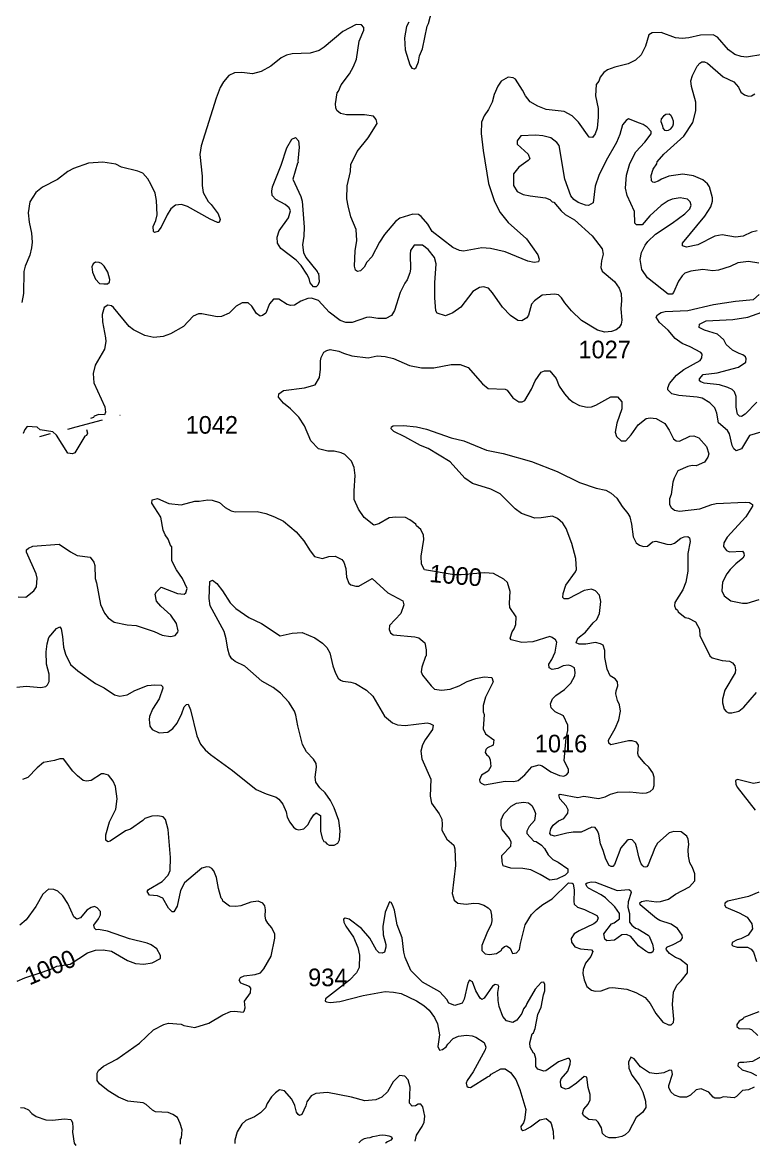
# Model space of a CAD drawing. Header units: kilometres. Extents: x 178.1 to 232.4, y 8228.7 to 8284.8.
# Drawn here: x 202.67 to 209.31, y 8229.08 to 8239.28 of the extents above; entities that cross this region are included whole.
import ezdxf

# ---------------------------------------------------------------- set-up
doc = ezdxf.new("R2010")
doc.units = ezdxf.units.KM
doc.linetypes.add('DGN6', pattern=[0.815095, 0, -0.163019, 0.326038, -0.163019, 0, -0.163019])
for name, color, linetype in [('1', 7, 'Continuous'), ('2', 7, 'Continuous'), ('21', 7, 'Continuous'), ('61', 7, 'Continuous'), ('9', 7, 'Continuous')]:
    doc.layers.add(name, color=color, linetype=linetype)
doc.styles.add('dgn002', font='dgn002.shx')

msp = doc.modelspace()

# ---------------------------------------------------------------- linework, layer by layer
at = {"layer": '1', "color": 5, "linetype": 'Continuous', "lineweight": 13, "flags": 128}
for points in [[(208.2744, 8238.3653), (208.1739, 8238.4032), (208.1524, 8238.3881), (208.1172, 8238.348), (208.0936, 8238.2604), (208.0639, 8238.1881), (207.9702, 8238.0234), (207.9049, 8237.8889), (207.8695, 8237.7913), (207.8516, 8237.6406), (207.8098, 8237.617), (207.7839, 8237.6187), (207.7165, 8237.6441), (207.6773, 8237.6712), (207.6489, 8237.7048), (207.5956, 8237.8558), (207.5437, 8238.161), (207.5233, 8238.1869), (207.4665, 8238.2294), (207.3957, 8238.2487), (207.3311, 8238.2535), (207.194, 8238.2487), (207.1619, 8238.2028), (207.1613, 8238.1725), (207.2633, 8238.0815), (207.2756, 8238.0402), (207.2634, 8238.0242), (207.1785, 8237.9656), (207.1293, 8237.9029), (207.1281, 8237.7972), (207.1615, 8237.7442), (207.2154, 8237.7171), (207.2805, 8237.7025), (207.419, 8237.6865), (207.4581, 8237.671), (207.4797, 8237.65), (207.495, 8237.6454), (207.5631, 8237.5665), (207.5992, 8237.5354), (207.6826, 8237.4862), (207.8422, 8237.3413), (207.9334, 8237.2225), (207.9438, 8237.173), (207.9271, 8237.1131), (207.9225, 8237.0522), (207.9354, 8237.0201), (208.0454, 8236.9242), (208.0894, 8236.8644), (208.1067, 8236.8178), (208.11, 8236.752), (208.1035, 8236.6786), (208.1114, 8236.5732), (208.105, 8236.5388), (208.0891, 8236.5066), (208.062, 8236.4876), (208.0198, 8236.4718), (207.9594, 8236.4663), (207.8929, 8236.4828), (207.7457, 8236.5705), (207.6561, 8236.6587), (207.5949, 8236.7313), (207.5661, 8236.778), (207.5388, 8236.8034), (207.5011, 8236.8102), (207.3879, 8236.8028), (207.3188, 8236.7492), (207.2927, 8236.7202), (207.2641, 8236.6185), (207.2499, 8236.5954), (207.2055, 8236.5688), (207.1686, 8236.5702), (207.1011, 8236.6161), (207.03, 8236.692), (206.9392, 8236.8224), (206.9011, 8236.8651), (206.8552, 8236.8777), (206.8189, 8236.8708), (206.7608, 8236.8335), (206.6506, 8236.6925), (206.5775, 8236.6401), (206.5102, 8236.6147), (206.4361, 8236.638), (206.4247, 8236.6606), (206.4131, 8236.7783), (206.4148, 8236.9148), (206.4263, 8237.0869), (206.4102, 8237.1428), (206.3526, 8237.2161), (206.3032, 8237.2542), (206.2263, 8237.2549), (206.1937, 8237.2072), (206.1893, 8237.174), (206.1924, 8237.0384), (206.1872, 8237.0055), (206.1631, 8236.9398)], [(208.3219, 8238.1911), (208.3779, 8238.2674), (208.3775, 8238.2894), (208.3438, 8238.3261), (208.307, 8238.3525), (208.2744, 8238.3653)], [(208.4805, 8238.34), (208.4852, 8238.3178), (208.4992, 8238.3004), (208.5202, 8238.298), (208.5377, 8238.2992), (208.5563, 8238.312), (208.575, 8238.3365), (208.5831, 8238.3586), (208.5819, 8238.3808), (208.5738, 8238.4053), (208.5633, 8238.4274), (208.5586, 8238.4332), (208.5423, 8238.4461), (208.5132, 8238.4437), (208.4899, 8238.4274), (208.4712, 8238.4018), (208.4666, 8238.3785), (208.4805, 8238.34)], [(205.1706, 8238.0198), (205.1747, 8238.0076), (205.1685, 8238.002), (205.1248, 8237.8548), (205.198, 8237.6982), (205.2099, 8237.654), (205.2278, 8237.4184), (205.2246, 8237.3386), (205.2132, 8237.2596), (205.2212, 8237.189), (205.2429, 8237.1433), (205.3473, 8237.0154), (205.3489, 8237.0045), (205.3578, 8237.0003), (205.3645, 8236.9218), (205.3525, 8236.8937), (205.3382, 8236.8777), (205.314, 8236.8773), (205.2834, 8236.9127), (205.2722, 8236.9535), (205.253, 8236.9923), (205.1999, 8237.0703), (205.1548, 8237.1186), (205.0173, 8237.2268), (204.9855, 8237.2743), (204.9812, 8237.3271), (205.0007, 8237.3873), (205.0846, 8237.5049), (205.1028, 8237.5679), (205.0911, 8237.5953), (205.0557, 8237.6262), (204.9697, 8237.6697), (204.9372, 8237.7068), (204.9335, 8237.7476), (204.9399, 8237.7863), (205.0186, 8237.9832), (205.0713, 8238.1412), (205.115, 8238.2193), (205.1477, 8238.2334), (205.1766, 8238.2041), (205.1833, 8238.146), (205.1706, 8238.0198)], [(209.3569, 8237.0935), (209.2616, 8237.1082), (209.1652, 8237.0954), (209.0949, 8237.0627), (208.9906, 8237.029), (208.9396, 8237.0228), (208.8468, 8237.034), (208.7381, 8237.0207), (208.6859, 8237.0018), (208.6595, 8236.9779), (208.6278, 8236.9289), (208.5807, 8236.8254), (208.5684, 8236.812), (208.5318, 8236.8097), (208.3455, 8236.9585), (208.295, 8237.0347), (208.2781, 8237.124), (208.2909, 8237.1898), (208.3231, 8237.2548), (208.3476, 8237.2898), (208.4181, 8237.3555), (208.5703, 8237.4567), (208.6845, 8237.5412), (208.73, 8237.5868), (208.7433, 8237.6185), (208.7324, 8237.649), (208.7084, 8237.6727), (208.6434, 8237.6842), (208.571, 8237.6727), (208.5332, 8237.6571), (208.4692, 8237.6173), (208.3657, 8237.5219), (208.2984, 8237.4409), (208.2446, 8237.4389), (208.2316, 8237.4567), (208.2268, 8237.5624), (208.1596, 8237.7074), (208.1471, 8237.7748), (208.1548, 8237.8901), (208.1842, 8237.997), (208.2384, 8238.1029), (208.3219, 8238.1911)], [(203.3067, 8237.0117), (203.3339, 8236.9477), (203.3707, 8236.907), (203.4075, 8236.9031), (203.4404, 8236.9051), (203.4598, 8236.9206), (203.4637, 8236.9438), (203.454, 8236.9768), (203.4463, 8237.0097), (203.4114, 8237.0659), (203.3881, 8237.0892), (203.3649, 8237.0988), (203.3319, 8237.1027), (203.3126, 8237.0872), (203.299, 8237.0601), (203.3067, 8237.0117)], [(206.1631, 8236.9398), (206.1412, 8236.9117), (206.0988, 8236.8251), (206.0495, 8236.6613), (206.021, 8236.6162)], [(205.8978, 8236.5881), (205.8254, 8236.6027), (205.7942, 8236.6001), (205.6638, 8236.5522), (205.6074, 8236.5538), (205.5546, 8236.5699), (205.4543, 8236.6481), (205.3593, 8236.7541), (205.2954, 8236.7739), (205.2618, 8236.7705), (205.1973, 8236.7463), (205.1389, 8236.7105), (205.1062, 8236.7067), (205.0724, 8236.7163), (204.999, 8236.764), (204.9497, 8236.7658), (204.9141, 8236.7236), (204.8803, 8236.6375), (204.8502, 8236.6164), (204.8274, 8236.6101), (204.7948, 8236.6337), (204.7526, 8236.7026), (204.7192, 8236.7309), (204.666, 8236.7327), (204.6104, 8236.7027), (204.548, 8236.6375), (204.4779, 8236.6068), (204.4388, 8236.6047), (204.2977, 8236.632), (204.2688, 8236.632), (204.221, 8236.6115), (204.1315, 8236.5158), (204.0143, 8236.4513), (203.9473, 8236.4271), (203.8624, 8236.4169), (203.7812, 8236.4352), (203.6768, 8236.4881), (203.6375, 8236.5183), (203.4969, 8236.6894), (203.4773, 8236.705), (203.4442, 8236.7106), (203.4118, 8236.6902), (203.3927, 8236.6259), (203.3962, 8236.56), (203.424, 8236.4152), (203.4254, 8236.38), (203.4146, 8236.3113), (203.3293, 8236.1652), (203.3121, 8236.0903), (203.3171, 8236.0037), (203.4164, 8235.7886), (203.4251, 8235.7381), (203.4132, 8235.7142), (203.3629, 8235.7167), (203.3205, 8235.7025), (203.316, 8235.6909), (203.289, 8235.6812)], [(209.3751, 8235.5576), (209.2718, 8235.5273), (209.1983, 8235.4071), (209.1497, 8235.3887), (209.1294, 8235.4042), (209.1156, 8235.4367), (209.0912, 8235.5405), (209.0706, 8235.5726), (208.9898, 8235.6406), (208.9762, 8235.7305), (208.9584, 8235.7778), (208.9121, 8235.8238), (208.8408, 8235.8647), (208.7975, 8235.8756), (208.6308, 8235.8906), (208.5668, 8235.9067), (208.531, 8235.9402), (208.5298, 8235.96), (208.5455, 8236.0005), (208.6089, 8236.0745), (208.6764, 8236.1255), (208.823, 8236.2071), (208.839, 8236.2317), (208.8406, 8236.2645), (208.8286, 8236.282), (208.7322, 8236.3329), (208.6592, 8236.3614), (208.5969, 8236.4079), (208.5335, 8236.4821), (208.4537, 8236.5546), (208.4251, 8236.6024), (208.4352, 8236.623), (208.469, 8236.6439), (208.5052, 8236.6522), (208.7118, 8236.6622), (208.9446, 8236.7167), (209.1453, 8236.7471), (209.3077, 8236.7609), (209.3608, 8236.8072)], [(206.021, 8236.6162), (205.9696, 8236.5898), (205.8978, 8236.5881)], [(207.48, 8233.6931), (207.458, 8233.7007), (207.3049, 8233.653), (207.2037, 8233.6457), (207.1081, 8233.6716), (207.0999, 8233.6847), (207.1174, 8233.743), (207.1359, 8233.7692), (207.1503, 8233.8096), (207.1524, 8233.879), (207.0962, 8233.9636), (207.0913, 8234.0023), (207.0992, 8234.11), (207.0732, 8234.1907), (207.0421, 8234.2221), (206.9464, 8234.2721), (206.8697, 8234.2786), (206.654, 8234.26), (206.5905, 8234.2611), (206.3191, 8234.3063), (206.2934, 8234.357), (206.2915, 8234.4303), (206.3158, 8234.5825), (206.3106, 8234.6217), (206.2865, 8234.673), (206.2471, 8234.7068), (206.2411, 8234.7201), (206.1875, 8234.7609), (206.1467, 8234.7821), (206.0617, 8234.7856), (206.001, 8234.7802), (205.907, 8234.7246), (205.8611, 8234.7117), (205.774, 8234.7831), (205.7214, 8234.8589), (205.6824, 8234.9455), (205.6807, 8235.0228), (205.6903, 8235.1626), (205.6804, 8235.2351), (205.6587, 8235.2931), (205.5982, 8235.3551), (205.5644, 8235.3697), (205.5009, 8235.3846), (205.4418, 8235.3857), (205.3575, 8235.4053), (205.2873, 8235.4772), (205.2295, 8235.6136), (205.179, 8235.692), (205.1047, 8235.7696), (205.0387, 8235.8212), (204.996, 8235.8746), (204.9964, 8235.9067), (205.0397, 8235.9346), (205.2322, 8235.9608), (205.3264, 8235.9876), (205.3673, 8236.0541), (205.3761, 8236.128), (205.3769, 8236.2046), (205.383, 8236.2365), (205.4072, 8236.2844), (205.4344, 8236.3002), (205.4641, 8236.3079), (205.5423, 8236.2917), (205.5835, 8236.2732), (205.6608, 8236.2507), (205.8089, 8236.2326), (205.8913, 8236.2505), (205.9637, 8236.244), (206.0394, 8236.2275), (206.1843, 8236.1619), (206.2922, 8236.1405), (206.4048, 8236.1404), (206.5621, 8236.1715), (206.6436, 8236.1711), (206.718, 8236.1447), (206.8471, 8235.9962), (206.8995, 8235.9544), (207.0538, 8235.9473), (207.0702, 8235.9371), (207.1222, 8235.8693), (207.1759, 8235.8322), (207.2089, 8235.8311), (207.232, 8235.8455), (207.2916, 8235.9487), (207.3249, 8236.0247), (207.3789, 8236.102), (207.409, 8236.1154), (207.4586, 8236.1141), (207.5165, 8236.0437), (207.5447, 8235.9742), (207.5905, 8235.9043), (207.6312, 8235.8589), (207.6707, 8235.8284), (207.7282, 8235.7997), (207.7976, 8235.7852)], [(207.7976, 8235.7852), (207.8361, 8235.7881), (207.8778, 8235.8021), (208.0114, 8235.8768), (208.0739, 8235.8787)], [(208.0739, 8235.8787), (208.1132, 8235.8317), (208.1132, 8235.769)], [(208.1132, 8235.769), (208.0657, 8235.64), (208.0509, 8235.5573), (208.0655, 8235.5173), (208.1063, 8235.4792), (208.1484, 8235.4777), (208.1984, 8235.534), (208.2616, 8235.6251), (208.3333, 8235.6806), (208.3694, 8235.6859), (208.425, 8235.6808), (208.5022, 8235.6359), (208.5425, 8235.5748), (208.5832, 8235.4968), (208.6048, 8235.4771), (208.6358, 8235.4758), (208.7307, 8235.5216), (208.7652, 8235.5245), (208.8112, 8235.5049), (208.8805, 8235.4269), (208.9018, 8235.3591), (208.8929, 8235.3299), (208.8639, 8235.2832), (208.789, 8235.2519), (208.7526, 8235.2548), (208.7118, 8235.2447), (208.6223, 8235.205), (208.5875, 8235.1396), (208.576, 8235.1034), (208.5611, 8234.9922), (208.5449, 8234.9519), (208.5449, 8234.8993), (208.5596, 8234.8731), (208.5909, 8234.8493), (208.6353, 8234.8385), (208.8211, 8234.8599), (208.9291, 8234.9006), (208.9677, 8234.9077), (209.2334, 8234.9222), (209.272, 8234.9172), (209.298, 8234.9007), (209.2997, 8234.8838), (209.2392, 8234.789), (209.0697, 8234.6046), (209.0373, 8234.5503), (209.0354, 8234.5174), (209.0616, 8234.4814), (209.0901, 8234.4714), (209.2097, 8234.4763), (209.221, 8234.4564), (209.2225, 8234.4326), (209.2112, 8234.4113), (209.1464, 8234.3605), (209.0948, 8234.3089), (209.0656, 8234.269), (209.0276, 8234.1931), (209.022, 8234.1153), (209.0404, 8234.0699), (209.101, 8234.0254), (209.2089, 8234.0024), (209.2508, 8234.0047), (209.3593, 8234.0361)], [(203.2516, 8235.5817), (203.2591, 8235.5468), (203.2509, 8235.5253), (203.2367, 8235.5196), (203.1447, 8235.3682), (203.1227, 8235.3603), (203.0817, 8235.3671), (202.9785, 8235.5288), (202.9467, 8235.5611), (202.8292, 8235.5775), (202.8047, 8235.6016), (202.7134, 8235.6074), (202.69, 8235.5823), (202.6752, 8235.5464), (202.6746, 8235.546)], [(202.6316, 8234.0601), (202.7013, 8234.0593), (202.7731, 8234.1169), (202.7966, 8234.1523), (202.8033, 8234.2303), (202.7935, 8234.2705), (202.7064, 8234.468), (202.7073, 8234.4871), (202.7237, 8234.5024), (202.7646, 8234.5224), (203.0032, 8234.5384), (203.1046, 8234.4698), (203.1679, 8234.4378), (203.2835, 8234.4219), (203.3182, 8234.3771), (203.3268, 8234.3454), (203.3301, 8234.2285), (203.3433, 8234.1875), (203.3774, 8233.9925), (203.4141, 8233.9118), (203.4485, 8233.8716), (203.5016, 8233.8312), (203.62, 8233.8068), (203.7021, 8233.8013), (203.8654, 8233.7452), (203.9392, 8233.7127), (204.0149, 8233.6997), (204.0574, 8233.7111), (204.0807, 8233.7411), (204.0836, 8233.7536), (204.069, 8233.8195), (204.0165, 8233.8952), (203.9257, 8233.9778), (203.8878, 8234.0221), (203.8753, 8234.0851), (203.8869, 8234.1071), (203.9293, 8234.1483), (204.0774, 8234.0917), (204.1368, 8234.0864), (204.1533, 8234.0986), (204.1658, 8234.1355), (204.1222, 8234.227), (204.0687, 8234.3074), (204.025, 8234.3883), (204.0248, 8234.5176), (204.0182, 8234.5216), (203.9941, 8234.5852), (203.9644, 8234.6254), (203.9474, 8234.6656), (203.9254, 8234.7848), (203.8442, 8234.9117), (203.8475, 8234.9424), (203.8946, 8234.955), (203.9992, 8234.9091), (204.1116, 8234.8961), (204.2355, 8234.9288), (204.2742, 8234.929), (204.3532, 8234.9419), (204.3917, 8234.9389), (204.4585, 8234.9176), (204.5103, 8234.873), (204.5639, 8234.8438), (204.6024, 8234.8324), (204.8016, 8234.835), (204.8806, 8234.8186)], [(204.8806, 8234.8186), (204.9589, 8234.7893), (205.0392, 8234.749), (205.1538, 8234.6507), (205.2234, 8234.57)], [(205.2234, 8234.57), (205.2818, 8234.4786), (205.3226, 8234.4267)], [(205.3226, 8234.4267), (205.3932, 8234.4089), (205.4509, 8234.427), (205.508, 8234.4318), (205.569, 8234.4), (205.587, 8234.3752), (205.6064, 8234.3199), (205.6119, 8234.2403), (205.6344, 8234.1856), (205.6504, 8234.1707), (205.6963, 8234.1572), (205.724, 8234.1574), (205.8452, 8234.2274), (205.9877, 8234.0982), (206.1248, 8234.0247), (206.1328, 8233.99), (206.1063, 8233.9105), (206.0015, 8233.7998), (205.9989, 8233.7653), (206.0121, 8233.7351), (206.0363, 8233.7161), (206.2329, 8233.6978), (206.2699, 8233.6886), (206.3223, 8233.6431), (206.3355, 8233.58), (206.3357, 8233.5262), (206.3287, 8233.52), (206.2951, 8233.4229), (206.29, 8233.3811), (206.3024, 8233.3498), (206.3807, 8233.2528), (206.4125, 8233.2227), (206.4756, 8233.2139), (206.5545, 8233.2218), (206.6352, 8233.2517), (206.7078, 8233.291), (206.7867, 8233.3195), (206.8632, 8233.3355), (206.933, 8233.3281), (206.9443, 8233.2905), (206.8753, 8233.1505), (206.8545, 8233.074), (206.8542, 8233.016), (206.8638, 8232.9914), (206.8542, 8232.8612), (206.8738, 8232.8179), (206.9506, 8232.7614), (206.9452, 8232.7144), (206.8928, 8232.689), (206.8785, 8232.6756), (206.8726, 8232.6477), (206.8835, 8232.628), (206.9037, 8232.6122), (206.9176, 8232.58), (206.9217, 8232.5191), (206.8999, 8232.4784), (206.8392, 8232.441), (206.8213, 8232.3993), (206.8216, 8232.3811), (206.8343, 8232.3678), (206.8654, 8232.3548), (207.0526, 8232.3856), (207.1306, 8232.3842), (207.1717, 8232.3942), (207.232, 8232.4443), (207.2938, 8232.5173), (207.3623, 8232.5338), (207.3891, 8232.5273), (207.4688, 8232.4727), (207.5464, 8232.4372), (207.5865, 8232.4307), (207.6106, 8232.4428), (207.6294, 8232.4665), (207.6291, 8232.4942), (207.5902, 8232.5735), (207.6085, 8232.7762), (207.6227, 8232.847), (207.6227, 8232.8953), (207.5813, 8232.9788), (207.5077, 8233.0181), (207.471, 8233.0523), (207.4634, 8233.0886), (207.4842, 8233.1341), (207.5118, 8233.1651), (207.5932, 8233.2188), (207.6498, 8233.2767), (207.6842, 8233.345), (207.6886, 8233.3726), (207.6821, 8233.4154), (207.6491, 8233.4359), (207.6238, 8233.441), (207.5803, 8233.4354), (207.5316, 8233.4095), (207.4809, 8233.4005), (207.4524, 8233.4159)], [(207.5221, 8233.6482), (207.5105, 8233.6706), (207.48, 8233.6931)], [(207.4524, 8233.4159), (207.4485, 8233.45), (207.4783, 8233.4911), (207.5073, 8233.5588), (207.5221, 8233.6482)], [(207.4438, 8231.7186), (207.4857, 8231.6753), (207.5347, 8231.6496), (207.6228, 8231.59), (207.6224, 8231.5565), (207.5991, 8231.5329), (207.5234, 8231.4952), (207.4587, 8231.4861), (207.372, 8231.5402), (207.2864, 8231.5827), (207.2146, 8231.5941), (207.106, 8231.5958), (207.0352, 8231.6166), (207.0253, 8231.6542), (207.0222, 8231.7102), (207.1031, 8231.7968), (207.1074, 8231.8336), (207.0921, 8231.8649), (207.0255, 8231.9465), (207.0155, 8231.9834), (207.0155, 8232.0346), (207.0419, 8232.0912), (207.1083, 8232.1591), (207.1545, 8232.1868), (207.2205, 8232.1964), (207.2647, 8232.1885), (207.294, 8232.1645), (207.3166, 8232.1274), (207.3277, 8232.0929), (207.3193, 8232.0299), (207.271, 8231.9736), (207.2513, 8231.9339), (207.2511, 8231.9119), (207.3131, 8231.8417), (207.3335, 8231.8383), (207.382, 8231.8051), (207.409, 8231.7748), (207.4438, 8231.7186)], [(208.1694, 8231.29), (208.1663, 8231.242), (208.1809, 8231.1852), (208.183, 8231.1064), (208.2019, 8231.078), (208.2353, 8231.0512), (208.2575, 8231.0461), (208.351, 8230.9873), (208.3611, 8230.9775), (208.3682, 8230.9651), (208.3922, 8230.9048), (208.3995, 8230.8571), (208.3946, 8230.8379), (208.3797, 8230.8277), (208.3576, 8230.8279), (208.3292, 8230.8428), (208.2634, 8230.8895), (208.1928, 8230.9745), (208.1536, 8230.9944), (208.1128, 8230.9911), (208.0446, 8230.9438), (207.9752, 8230.936), (207.9567, 8230.9503), (207.9505, 8231.0002), (208.0201, 8231.0908), (208.0426, 8231.0989), (208.09, 8231.1351), (208.0915, 8231.1848), (208.0491, 8231.2452), (207.9652, 8231.3258), (207.9257, 8231.3538), (207.8095, 8231.4143), (207.7939, 8231.4287), (207.7869, 8231.4535), (207.7966, 8231.4625), (207.8335, 8231.4722), (207.873, 8231.4705), (208.0706, 8231.3951), (208.1756, 8231.4028), (208.1927, 8231.3934), (208.1971, 8231.3764), (208.1694, 8231.29)], [(202.6924, 8230.6012), (202.8129, 8230.6389), (202.9288, 8230.6785), (202.9819, 8230.7061), (203.1023, 8230.7253), (203.2603, 8230.8282), (203.3334, 8230.8518), (203.4028, 8230.8552), (203.4789, 8230.8431), (203.6225, 8230.7583), (203.6948, 8230.7303), (203.771, 8230.7254), (203.8466, 8230.7378), (203.922, 8230.7763), (203.9241, 8230.8022), (203.889, 8230.8652), (203.8371, 8230.8995), (203.8024, 8230.9143), (203.6421, 8230.9557), (203.4423, 8231.0237), (203.3605, 8231.0392), (203.3388, 8231.0373), (203.3251, 8231.0502), (203.319, 8231.0772), (203.361, 8231.1359), (203.3786, 8231.1712), (203.3794, 8231.2023), (203.347, 8231.2363), (203.3229, 8231.2477), (203.2927, 8231.2395), (203.2551, 8231.2159), (203.197, 8231.1454), (203.1641, 8231.1344), (203.1367, 8231.1542), (203.0828, 8231.2755), (203.0348, 8231.3461), (202.9916, 8231.3861), (202.9546, 8231.4034), (202.9056, 8231.4051), (202.8541, 8231.3597), (202.7922, 8231.2492), (202.7043, 8231.1262), (202.6468, 8231.0792)], [(202.6215, 8230.5703), (202.6924, 8230.6012)]]:
    msp.add_lwpolyline(points, dxfattribs=at)
at = {"layer": '2', "color": 3, "linetype": 'Continuous', "lineweight": 0, "flags": 128}
for points in [[(206.1773, 8239.2803), (206.1585, 8239.2422), (206.14, 8239.1403), (206.1463, 8239.0314), (206.1884, 8238.8949), (206.2062, 8238.8626), (206.2293, 8238.8563), (206.2453, 8238.8688), (206.2665, 8238.9222), (206.2763, 8238.9768), (206.3012, 8239.038), (206.3441, 8239.2446), (206.3559, 8239.2692), (206.3873, 8239.3855)], [(207.0177, 8238.7464), (206.9855, 8238.7009), (206.9533, 8238.6231), (206.9354, 8238.5547), (206.9018, 8238.4876), (206.8629, 8238.4297), (206.8378, 8238.3723), (206.8345, 8238.2698), (206.8525, 8238.1162), (206.9019, 8237.8167), (206.9577, 8237.6521), (207.0081, 8237.5539), (207.0806, 8237.4627), (207.2468, 8237.3144), (207.3492, 8237.1682), (207.3628, 8237.1274), (207.3567, 8237.1038), (207.3153, 8237.0984), (207.2597, 8237.1092), (207.0539, 8237.1951), (206.921, 8237.2251), (206.84, 8237.23), (206.6755, 8237.2006), (206.6375, 8237.207), (206.5776, 8237.2334), (206.3914, 8237.3804), (206.3501, 8237.4478), (206.2909, 8237.5163), (206.2664, 8237.5328), (206.2146, 8237.5361), (206.0968, 8237.5004), (206.0575, 8237.4719), (205.9563, 8237.3513), (205.9125, 8237.2836), (205.8431, 8237.1497), (205.7984, 8237.1001), (205.7739, 8237.055), (205.74, 8237.0235), (205.7109, 8237.0179), (205.6949, 8237.0288), (205.6839, 8237.0647), (205.6923, 8237.2037), (205.7068, 8237.2985), (205.6988, 8237.3966), (205.6529, 8237.5125), (205.6263, 8237.612), (205.6164, 8237.6771), (205.6198, 8237.7936), (205.6491, 8237.924), (205.6527, 8237.989), (205.7106, 8238.1063), (205.8102, 8238.2319), (205.8908, 8238.3607), (205.8813, 8238.3987), (205.8577, 8238.427), (205.7754, 8238.4398), (205.6108, 8238.44), (205.5577, 8238.4531), (205.5259, 8238.4798), (205.5145, 8238.5036), (205.5127, 8238.5386), (205.5265, 8238.6399), (205.5386, 8238.654), (205.5646, 8238.7135), (205.6404, 8238.8122), (205.6767, 8238.878), (205.7022, 8238.9465), (205.7268, 8239.1097), (205.7689, 8239.2072), (205.7695, 8239.2321), (205.7484, 8239.2566), (205.6997, 8239.2591), (205.5786, 8239.1952), (205.4109, 8239.0537), (205.3639, 8239.0255), (205.2816, 8239.0011), (205.1183, 8238.9928), (205.0683, 8238.9829), (205.0195, 8238.9587), (204.9264, 8238.8828), (204.8384, 8238.8318), (204.7596, 8238.8106), (204.6608, 8238.8233), (204.5949, 8238.8214), (204.5433, 8238.7967), (204.4942, 8238.7395), (204.4656, 8238.6877), (204.4285, 8238.591), (204.2917, 8238.157), (204.28, 8238.0807), (204.3011, 8237.8832), (204.3015, 8237.7963), (204.3111, 8237.7344), (204.3552, 8237.6521), (204.383, 8237.6255)], [(209.3933, 8238.9878), (209.2452, 8238.9633), (209.1964, 8238.9683), (209.1391, 8238.9865), (209.0811, 8239.0291), (208.9806, 8239.1441), (208.9422, 8239.1657), (208.8259, 8239.164), (208.7224, 8239.1394), (208.6608, 8239.1329), (208.6008, 8239.1386), (208.4711, 8239.1883), (208.3866, 8239.1837), (208.3575, 8239.1667), (208.3284, 8239.0623), (208.2886, 8238.9859), (208.2379, 8238.9347), (208.1693, 8238.9036), (208.0497, 8238.8734), (207.9838, 8238.8473), (207.9493, 8238.8239), (207.9146, 8238.7811), (207.9025, 8238.7461), (207.8781, 8238.7139), (207.8747, 8238.6127), (207.8961, 8238.4967), (207.8977, 8238.4191), (207.8878, 8238.3171), (207.8706, 8238.2658), (207.8457, 8238.2325), (207.8153, 8238.238), (207.7195, 8238.3728), (207.6603, 8238.4316), (207.5874, 8238.47), (207.4252, 8238.4886), (207.3503, 8238.5186), (207.2803, 8238.5573)], [(209.3413, 8237.3847), (209.2913, 8237.373), (209.2139, 8237.337), (209.1437, 8237.3288), (209.0227, 8237.3485), (208.9557, 8237.3366), (208.8013, 8237.2583), (208.6992, 8237.2366), (208.6636, 8237.2484), (208.6635, 8237.2726), (208.8676, 8237.5186), (208.9213, 8237.6053), (208.9348, 8237.6554), (208.9363, 8237.687), (208.9076, 8237.7842), (208.89, 8237.8127), (208.8479, 8237.8497), (208.7646, 8237.8868), (208.6664, 8237.9014), (208.5381, 8237.8817), (208.4723, 8237.8554), (208.4419, 8237.8356), (208.409, 8237.8261), (208.3934, 8237.8294), (208.3824, 8237.841), (208.3784, 8237.8878), (208.3984, 8237.945), (208.4289, 8237.9932), (208.4343, 8238.012), (208.4924, 8238.0831), (208.6768, 8238.2444), (208.7566, 8238.3701), (208.783, 8238.4763), (208.7849, 8238.556), (208.7438, 8238.6983), (208.7405, 8238.7476), (208.7531, 8238.7957), (208.7957, 8238.8805), (208.8201, 8238.9079), (208.8402, 8238.9198), (208.8639, 8238.9219), (208.8894, 8238.9077), (209.0312, 8238.7851), (209.1302, 8238.7404), (209.1729, 8238.6908), (209.1932, 8238.6458), (209.2257, 8238.6202), (209.2617, 8238.6079), (209.2896, 8238.6111), (209.3194, 8238.6296)], [(207.1246, 8238.776), (207.0799, 8238.7803), (207.0177, 8238.7464)], [(207.2803, 8238.5573), (207.2387, 8238.6113), (207.2116, 8238.6647), (207.147, 8238.764), (207.1246, 8238.776)], [(204.1697, 8237.6073), (204.1125, 8237.6246), (204.0595, 8237.619), (204.0182, 8237.5854), (203.9833, 8237.5304), (203.9291, 8237.4177), (203.8985, 8237.3792), (203.8697, 8237.3721), (203.86, 8237.3808), (203.8552, 8237.4246), (203.8796, 8237.4796), (203.8932, 8237.531), (203.8864, 8237.6606), (203.8733, 8237.7271), (203.8366, 8237.81), (203.8069, 8237.8593), (203.7613, 8237.9095), (203.7185, 8237.9279), (203.5704, 8237.9654), (203.5177, 8237.9903), (203.4006, 8238.01), (203.2682, 8238.0019), (203.1333, 8237.9511), (203.082, 8237.9254), (202.9872, 8237.8529), (202.8512, 8237.7827), (202.7903, 8237.7337), (202.7366, 8237.6494), (202.7228, 8237.5486), (202.7294, 8237.4644), (202.7524, 8237.3644), (202.7573, 8237.2827), (202.7524, 8237.2307), (202.7362, 8237.1656), (202.6943, 8237.0641), (202.6818, 8237.016), (202.6799, 8236.8153), (202.6654, 8236.7343)], [(204.4407, 8237.4626), (204.3744, 8237.4913), (204.1697, 8237.6073)], [(204.383, 8237.6255), (204.4461, 8237.5394), (204.4641, 8237.4896), (204.4572, 8237.4625), (204.4407, 8237.4626)], [(208.8148, 8236.5082), (208.8165, 8236.5386), (208.8775, 8236.5688), (209.1201, 8236.5799), (209.2562, 8236.6016), (209.5118, 8236.6916)], [(208.9802, 8236.4465), (208.8645, 8236.4826), (208.8148, 8236.5082)], [(209.1769, 8236.2706), (209.117, 8236.3021), (209.06, 8236.3548), (209.0388, 8236.3966), (208.9802, 8236.4465)], [(209.3381, 8235.8292), (209.2332, 8235.7196), (209.1988, 8235.6993), (209.1821, 8235.7033), (209.162, 8235.7197), (209.1508, 8235.7846), (209.15, 8235.8817), (209.1357, 8235.9239), (209.113, 8235.9455), (209.0746, 8235.9642), (208.9983, 8235.9858), (208.86, 8236.0024), (208.8295, 8236.0129), (208.8177, 8236.0233), (208.8175, 8236.0404), (208.8515, 8236.0794), (208.9784, 8236.0975), (209.1715, 8236.1476), (209.2388, 8236.1933), (209.2409, 8236.2232), (209.2354, 8236.2409), (209.2112, 8236.2603), (209.1769, 8236.2706)], [(208.1001, 8233.0235), (208.0923, 8233.0807), (208.0726, 8233.121), (208.0591, 8233.1809), (208.0605, 8233.2077), (208.0773, 8233.2537), (208.0738, 8233.29), (208.0507, 8233.3157), (208.0074, 8233.3451), (207.9784, 8233.4037), (207.9581, 8233.5112), (207.9582, 8233.5748), (207.9442, 8233.621), (207.9196, 8233.6339), (207.8724, 8233.645), (207.7864, 8233.6318), (207.7249, 8233.632), (207.6987, 8233.6446), (207.7144, 8233.687), (207.7815, 8233.7395), (207.8508, 8233.8249), (207.8843, 8233.8558), (207.909, 8233.9092), (207.9207, 8234.0202), (207.9094, 8234.0768), (207.873, 8234.1158), (207.8362, 8234.1304), (207.7711, 8234.119), (207.6261, 8234.0435), (207.588, 8234.0418), (207.578, 8234.0546), (207.5803, 8234.0926), (207.6032, 8234.1685), (207.6923, 8234.288), (207.7002, 8234.3107), (207.6953, 8234.4088), (207.6592, 8234.5464), (207.6079, 8234.682), (207.5766, 8234.7313), (207.5286, 8234.7733), (207.4815, 8234.7954), (207.3811, 8234.779), (207.3235, 8234.776), (207.2028, 8234.818), (207.1443, 8234.8611), (207.0089, 8234.9962), (206.9222, 8235.0389), (206.756, 8235.0893), (206.6878, 8235.138), (206.5541, 8235.2863), (206.3547, 8235.4082), (206.2837, 8235.4373), (206.1416, 8235.5155), (206.0406, 8235.563), (206.0164, 8235.587), (206.0195, 8235.6064), (206.0369, 8235.6136), (206.1305, 8235.6186), (206.2489, 8235.6056), (206.34, 8235.5841), (206.5629, 8235.5052), (206.6781, 8235.4787), (206.8821, 8235.3932), (207.0353, 8235.3631), (207.2923, 8235.2898), (207.5241, 8235.2005), (207.7274, 8235.1004), (207.8788, 8235.0479), (207.9679, 8235.0295), (208.016, 8235.0027), (208.0686, 8234.9584), (208.1167, 8234.8829), (208.1663, 8234.8197), (208.1842, 8234.7867), (208.2003, 8234.7222), (208.2158, 8234.6057), (208.2439, 8234.5504), (208.2715, 8234.5291), (208.3103, 8234.5176), (208.3457, 8234.5222), (208.3911, 8234.5613), (208.4214, 8234.5665), (208.5206, 8234.54), (208.5585, 8234.5374), (208.5895, 8234.5497), (208.6484, 8234.593), (208.679, 8234.606), (208.7118, 8234.6095), (208.7277, 8234.5985), (208.7339, 8234.5645), (208.7111, 8234.4556), (208.7124, 8234.2929), (208.6948, 8234.1937), (208.6676, 8234.1252), (208.5939, 8234.0098)], [(203.823, 8232.974), (203.819, 8232.9464), (203.8251, 8232.8869), (203.8472, 8232.8567), (203.9122, 8232.8273), (203.989, 8232.8317), (204.0361, 8232.865), (204.0749, 8232.914), (204.1175, 8233.0012), (204.1372, 8233.0611), (204.1595, 8233.0831), (204.1746, 8233.0848), (204.1961, 8233.0354), (204.2538, 8232.7984), (204.2869, 8232.7222), (204.3279, 8232.6721), (204.3759, 8232.6275), (204.5778, 8232.4829), (204.7912, 8232.3123), (204.8815, 8232.2716), (204.9724, 8232.2426), (204.9985, 8232.2233), (205.0327, 8232.1786), (205.063, 8232.1084), (205.0739, 8232.0602), (205.0963, 8232.0156), (205.1309, 8231.9695), (205.1543, 8231.9513), (205.1795, 8231.9433), (205.2236, 8231.9551), (205.262, 8231.9904), (205.2842, 8232.0358), (205.3169, 8232.0813), (205.3371, 8232.0977), (205.3757, 8232.0746), (205.3749, 8231.932), (205.3914, 8231.8701), (205.4078, 8231.8397), (205.4196, 8231.8366), (205.4323, 8231.8182), (205.4558, 8231.806), (205.4998, 8231.8049), (205.5346, 8231.824), (205.5489, 8231.8532), (205.5555, 8231.9365), (205.5421, 8232.0294), (205.5011, 8232.1439), (205.467, 8232.2124), (205.4187, 8232.282), (205.3707, 8232.3255), (205.334, 8232.3769), (205.3284, 8232.4244), (205.3397, 8232.5153), (205.3366, 8232.5466), (205.313, 8232.5856), (205.2494, 8232.6542), (205.2141, 8232.7209), (205.1717, 8232.8893), (205.1536, 8232.9873), (205.14, 8233.0238), (205.0892, 8233.1057), (205.0144, 8233.1851), (204.9448, 8233.2384), (204.8439, 8233.2949), (204.6902, 8233.4305), (204.6022, 8233.4749), (204.5698, 8233.4987), (204.5498, 8233.532), (204.5332, 8233.5865), (204.52, 8233.6786), (204.5007, 8233.7465), (204.3736, 8233.9782), (204.3639, 8234.0467), (204.3706, 8234.201), (204.3939, 8234.2123), (204.4339, 8234.182), (204.4851, 8234.1164), (204.5559, 8234.0077), (204.608, 8233.9541), (204.7246, 8233.8747), (204.8411, 8233.8178), (205.0088, 8233.7077), (205.1201, 8233.7326), (205.2098, 8233.7371), (205.3237, 8233.6885), (205.3937, 8233.6406), (205.4333, 8233.5995), (205.4599, 8233.5529), (205.4876, 8233.4339), (205.5111, 8233.3685), (205.5359, 8233.3226), (205.5568, 8233.3034), (205.5776, 8233.2946), (205.6508, 8233.2868), (205.6938, 8233.2745)], [(208.5939, 8234.0098), (208.5901, 8233.9802), (208.6008, 8233.9545), (208.6179, 8233.9399), (208.6234, 8233.9254)], [(208.6234, 8233.9254), (208.6891, 8233.8744), (208.7165, 8233.8669)], [(202.6176, 8233.2403), (202.7024, 8233.2501), (202.8356, 8233.2369), (202.8829, 8233.2465), (202.8979, 8233.2605), (202.9109, 8233.292), (202.9135, 8233.3586), (202.8874, 8233.4509), (202.8837, 8233.5622), (202.894, 8233.6351), (202.9105, 8233.691), (202.9796, 8233.7733), (203.0102, 8233.788), (203.0206, 8233.7709), (203.0338, 8233.701), (203.0412, 8233.605), (203.0616, 8233.5404), (203.1066, 8233.4459), (203.1727, 8233.3895), (203.3344, 8233.2737), (203.4118, 8233.2355), (203.5065, 8233.1702), (203.5533, 8233.1581), (203.6216, 8233.1705), (203.6896, 8233.2091), (203.8048, 8233.255), (203.8726, 8233.2615)], [(208.7165, 8233.8669), (208.7803, 8233.8332), (208.8176, 8233.7675), (208.8197, 8233.71), (208.9127, 8233.5259), (208.9341, 8233.5062), (209.0239, 8233.4823), (209.0904, 8233.4757), (209.1184, 8233.4625), (209.14, 8233.4331), (209.1454, 8233.3989), (209.1402, 8233.3713), (209.0481, 8233.2132), (209.0269, 8233.1315), (209.0254, 8233.098), (209.0409, 8233.0414), (209.0593, 8233.0183), (209.0822, 8233.0088), (209.1115, 8233.0065), (209.1759, 8233.0238), (209.2189, 8233.0586), (209.3349, 8233.1908)], [(203.8726, 8233.2615), (203.9289, 8233.2579), (203.942, 8233.248), (203.9439, 8233.233), (203.912, 8233.134)], [(205.6938, 8233.2745), (205.793, 8233.2149), (205.85, 8233.1578), (205.9567, 8232.9774), (206.0289, 8232.9163)], [(203.912, 8233.134), (203.8519, 8233.0393), (203.823, 8232.974)], [(208.2631, 8232.7136), (208.2457, 8232.7398), (208.207, 8232.7526), (208.1733, 8232.7529), (208.0138, 8232.7174), (207.9932, 8232.7322), (207.9915, 8232.7578), (208.0507, 8232.8649), (208.0851, 8232.9432), (208.1001, 8233.0235)], [(206.0289, 8232.9163), (206.0761, 8232.8979), (206.1447, 8232.8913)], [(206.1447, 8232.8913), (206.3449, 8232.9175), (206.37, 8232.9118), (206.3994, 8232.8941), (206.3947, 8232.8551), (206.3263, 8232.7634), (206.3018, 8232.7181), (206.2881, 8232.6581), (206.2964, 8232.5894), (206.3783, 8232.4046), (206.372, 8232.2499), (206.3852, 8232.187), (206.455, 8232.0893), (206.4769, 8232.0425), (206.4822, 8231.9917), (206.4789, 8231.9419), (206.5229, 8231.8598), (206.5871, 8231.8046), (206.5972, 8231.7734), (206.6023, 8231.6198), (206.571, 8231.3669), (206.5914, 8231.3068), (206.6237, 8231.2795), (206.6985, 8231.2684), (206.7669, 8231.2781), (206.8145, 8231.2744), (206.8597, 8231.2612), (206.898, 8231.2372), (206.9186, 8231.2158), (206.9295, 8231.1687), (206.9313, 8231.1195), (206.9247, 8231.089), (206.8857, 8231.0071), (206.8427, 8230.8929), (206.8411, 8230.8477), (206.87, 8230.8176), (206.9119, 8230.8123), (206.9736, 8230.8204), (207.0198, 8230.8516), (207.0231, 8230.8627), (207.0479, 8230.8858), (207.0641, 8230.8924), (207.0973, 8230.8683), (207.1211, 8230.8228), (207.1573, 8230.8261), (207.1847, 8230.8586), (207.192, 8230.9132), (207.2355, 8231.0825), (207.2933, 8231.1754), (207.337, 8231.2209), (207.3952, 8231.2677), (207.4796, 8231.3193), (207.6281, 8231.4637), (207.6609, 8231.4612), (207.6691, 8231.4528), (207.6788, 8231.3966), (207.6757, 8231.2939), (207.6807, 8231.2683), (207.7086, 8231.2422), (207.7725, 8231.2201), (207.8859, 8231.1656), (207.8973, 8231.1446), (207.886, 8231.112), (207.8597, 8231.0894), (207.7237, 8231.0271), (207.6811, 8230.9988), (207.651, 8230.9588), (207.6561, 8230.9237), (207.6862, 8230.883), (207.7374, 8230.8635), (207.8384, 8230.8553), (207.8494, 8230.8407), (207.8314, 8230.7938), (207.7826, 8230.7332), (207.7611, 8230.675), (207.7595, 8230.6409), (207.7706, 8230.5825), (207.7944, 8230.5221), (207.8356, 8230.4872), (207.8699, 8230.4782), (207.9238, 8230.4818), (207.9962, 8230.508), (208.0278, 8230.511), (208.1594, 8230.4978), (208.2384, 8230.4666), (208.3251, 8230.4205), (208.3684, 8230.3661), (208.4206, 8230.2778), (208.4847, 8230.1974), (208.5364, 8230.1736), (208.5604, 8230.1736), (208.5822, 8230.1951), (208.5856, 8230.2234), (208.5726, 8230.3582), (208.581, 8230.4715)], [(208.3931, 8232.4632), (208.3585, 8232.5126), (208.3201, 8232.5481), (208.2639, 8232.6167), (208.2582, 8232.6388), (208.2631, 8232.7136)], [(203.5163, 8232.1314), (203.5293, 8232.2266), (203.5144, 8232.3381), (203.4938, 8232.3855), (203.451, 8232.4408), (203.4091, 8232.4532), (203.3863, 8232.4531), (203.2937, 8232.3927), (203.2511, 8232.3877), (203.2219, 8232.394), (203.1683, 8232.4342), (203.1281, 8232.4775), (203.043, 8232.5898), (203.0083, 8232.5899), (202.9599, 8232.5731), (202.86, 8232.5554), (202.8023, 8232.5065), (202.7178, 8232.4188), (202.6688, 8232.401)], [(208.6013, 8230.7857), (208.5454, 8230.8203), (208.519, 8230.8534), (208.5148, 8230.8643), (208.5201, 8230.879), (208.5323, 8230.8864), (208.5736, 8230.9009), (208.647, 8230.9395), (208.6628, 8230.9643), (208.6605, 8230.989), (208.6188, 8231.0487), (208.5592, 8231.0881), (208.4591, 8231.1203), (208.4268, 8231.1378), (208.279, 8231.2622), (208.2747, 8231.2801), (208.2906, 8231.2949), (208.3353, 8231.3029), (208.4277, 8231.2915), (208.463, 8231.2948), (208.5353, 8231.3148), (208.6001, 8231.3601), (208.7257, 8231.4263), (208.7746, 8231.4802), (208.7751, 8231.5441), (208.7538, 8231.6034), (208.7305, 8231.6442), (208.717, 8231.7051), (208.7143, 8231.7627), (208.7222, 8231.8139), (208.7159, 8231.8611), (208.7022, 8231.8868), (208.6513, 8231.928), (208.5848, 8231.9299), (208.5432, 8231.9166), (208.4362, 8231.8227), (208.4135, 8231.7826), (208.3882, 8231.7185), (208.38, 8231.6972), (208.353, 8231.6266), (208.3394, 8231.6091), (208.3277, 8231.6045), (208.3134, 8231.6071), (208.3044, 8231.6188), (208.2887, 8231.6344), (208.2787, 8231.6598), (208.2675, 8231.6994), (208.2501, 8231.7812), (208.2359, 8231.8191), (208.2057, 8231.8529), (208.1907, 8231.8566), (208.17, 8231.8526), (208.1568, 8231.8459), (208.1049, 8231.7805), (208.0445, 8231.631), (208.0295, 8231.6112), (208.0153, 8231.6107), (207.9978, 8231.6195), (207.9671, 8231.6791), (207.9443, 8231.7574), (207.9175, 8231.8181), (207.9038, 8231.9049), (207.8926, 8231.9365), (207.8708, 8231.9661), (207.8398, 8231.9691), (207.7422, 8231.9237), (207.6716, 8231.9231), (207.6134, 8231.915), (207.5033, 8231.8875), (207.4715, 8231.8957), (207.4584, 8231.9108), (207.4692, 8231.9549), (207.4895, 8231.9858), (207.5369, 8232.025), (207.5854, 8232.049), (207.6215, 8232.0959), (207.6243, 8232.125), (207.6077, 8232.162), (207.5494, 8232.2257), (207.5406, 8232.2631), (207.5515, 8232.2702), (207.7143, 8232.2395), (207.7677, 8232.2492), (207.9021, 8232.2296), (207.9613, 8232.2458), (208.0093, 8232.27), (208.0721, 8232.2855), (208.1865, 8232.2887), (208.3003, 8232.2789), (208.3366, 8232.2821), (208.37, 8232.2938), (208.3957, 8232.3165), (208.4048, 8232.3487), (208.4053, 8232.4245), (208.3931, 8232.4632)], [(209.3894, 8232.3806), (209.307, 8232.3647), (209.1616, 8232.4034), (209.1457, 8232.3916), (209.1486, 8232.3586), (209.159, 8232.3312), (209.3244, 8232.123)], [(204.1042, 8229.0896), (204.105, 8229.136), (204.1136, 8229.1479), (204.1185, 8229.2209), (204.1022, 8229.2759), (204.0767, 8229.3312), (204.0352, 8229.3601), (203.9917, 8229.3764), (203.8774, 8229.3819), (203.8491, 8229.3983), (203.7923, 8229.45), (203.7653, 8229.4638), (203.6258, 8229.4793), (203.5403, 8229.516), (203.4479, 8229.5729), (203.3697, 8229.6371), (203.3495, 8229.6666), (203.347, 8229.7345), (203.3599, 8229.7573), (203.4058, 8229.7967), (203.527, 8229.8623), (203.7333, 8230.0075), (203.8602, 8230.1275), (203.953, 8230.1756), (203.997, 8230.1881), (204.1097, 8230.1786), (204.134, 8230.1671), (204.2335, 8230.1493), (204.3624, 8230.1895), (204.4883, 8230.2638), (204.558, 8230.2937), (204.5982, 8230.2971), (204.6736, 8230.2889), (204.6839, 8230.2968), (204.6931, 8230.3289), (204.6849, 8230.3876), (204.7405, 8230.465), (204.7438, 8230.5077), (204.7303, 8230.5204), (204.6514, 8230.5519), (204.6379, 8230.5804), (204.6508, 8230.6035), (204.6841, 8230.6197), (204.7833, 8230.6316), (204.83, 8230.645), (204.8608, 8230.6823), (204.9279, 8230.7969), (204.9612, 8230.9595), (204.961, 8230.9982), (204.9347, 8231.0541), (204.8964, 8231.0973), (204.8802, 8231.1282), (204.8732, 8231.1599), (204.8755, 8231.2195), (204.8705, 8231.2532), (204.8524, 8231.278), (204.8099, 8231.2977), (204.7431, 8231.2865), (204.6526, 8231.2557), (204.6079, 8231.249), (204.5493, 8231.2518), (204.4889, 8231.297), (204.4854, 8231.3125), (204.4754, 8231.3225), (204.4491, 8231.4113), (204.431, 8231.5125), (204.4065, 8231.5711), (204.3903, 8231.5946), (204.3694, 8231.6056), (204.3434, 8231.6072), (204.298, 8231.5973), (204.1421, 8231.4624), (204.1056, 8231.3934), (204.0738, 8231.2512), (204.0454, 8231.2004), (204.0293, 8231.1998), (203.9968, 8231.2337), (203.9444, 8231.3234), (203.8956, 8231.3449), (203.8235, 8231.3526), (203.8031, 8231.3832), (203.8142, 8231.4016), (203.9369, 8231.475), (203.9931, 8231.5331), (204.0099, 8231.5751), (204.0131, 8231.6936), (203.9931, 8231.9489), (203.9676, 8232.0371), (203.9465, 8232.0631), (203.9003, 8232.0714), (203.8438, 8232.0685), (203.782, 8232.0486), (203.7627, 8232.0289), (203.65, 8231.9518), (203.6066, 8231.9348)], [(203.4273, 8231.8996), (203.4593, 8232.0169), (203.5163, 8232.1314)], [(203.6066, 8231.9348), (203.465, 8231.8403), (203.4442, 8231.8356), (203.4257, 8231.851), (203.4273, 8231.8996)], [(209.3565, 8231.3791), (209.2617, 8231.3406), (209.0741, 8231.2964), (209.0507, 8231.2805), (209.0451, 8231.2644), (209.0583, 8231.2423), (209.178, 8231.1919), (209.2511, 8231.1507), (209.2919, 8231.0904), (209.2981, 8231.0457), (209.2592, 8230.9893), (209.1925, 8230.9537), (209.1596, 8230.9453), (209.1134, 8230.9223), (209.1109, 8230.9005), (209.1192, 8230.8915), (209.1609, 8230.8797), (209.2525, 8230.8774), (209.2857, 8230.8611), (209.3078, 8230.8343), (209.3349, 8230.7501)], [(206.0305, 8231.2629), (206.0165, 8231.2839), (206.004, 8231.2909), (205.9635, 8231.1978), (205.9408, 8231.0681)], [(208.2705, 8229.6276), (208.3029, 8229.5624), (208.3278, 8229.4786), (208.3304, 8229.4231), (208.3003, 8229.3781), (208.244, 8229.3307), (208.175, 8229.2054), (208.1436, 8229.175), (208.112, 8229.1593), (208.0582, 8229.1459), (207.9988, 8229.1483), (207.966, 8229.1579), (207.9364, 8229.1865), (207.9268, 8229.2384), (207.8985, 8229.289), (207.8788, 8229.3077), (207.8119, 8229.3127), (207.7662, 8229.3455), (207.7565, 8229.3682), (207.767, 8229.4084), (207.8068, 8229.4521), (207.8255, 8229.4919), (207.8237, 8229.5393), (207.8058, 8229.6052), (207.7936, 8229.6992), (207.7709, 8229.7054), (207.7013, 8229.6432), (207.6309, 8229.5961), (207.6007, 8229.5899), (207.5676, 8229.6041), (207.5597, 8229.6182), (207.5553, 8229.6613), (207.5619, 8229.6841), (207.6223, 8229.7519), (207.6437, 8229.8151), (207.6474, 8229.8464), (207.6354, 8229.8688), (207.6199, 8229.8689), (207.5374, 8229.8378), (207.4237, 8229.7542), (207.4033, 8229.751), (207.3498, 8229.7692), (207.3319, 8229.7937), (207.333, 8229.8667), (207.3183, 8229.9113), (207.3108, 8229.915), (207.2809, 8229.9706), (207.2776, 8230.0085), (207.2971, 8230.0907), (207.3091, 8230.101), (207.3253, 8230.1405), (207.3511, 8230.2662), (207.3805, 8230.3352), (207.4002, 8230.4462), (207.4121, 8230.4821), (207.4138, 8230.5385), (207.404, 8230.5613), (207.3798, 8230.5573), (207.3242, 8230.4988), (207.2487, 8230.3682), (207.2437, 8230.3492), (207.2189, 8230.318), (207.2058, 8230.2752), (207.1597, 8230.216), (207.1237, 8230.1954), (207.0651, 8230.2102), (207.0327, 8230.2478), (206.9973, 8230.34), (206.989, 8230.394), (206.9876, 8230.4683), (206.9958, 8230.5213), (206.99, 8230.5342), (206.9626, 8230.5385), (206.9387, 8230.526), (206.8633, 8230.4168), (206.8421, 8230.4026), (206.8264, 8230.4159), (206.7871, 8230.4809), (206.757, 8230.5635), (206.7304, 8230.5795), (206.7133, 8230.5523), (206.682, 8230.4079), (206.6612, 8230.3715), (206.5971, 8230.35), (206.5415, 8230.3699), (206.5228, 8230.4029), (206.4596, 8230.4724), (206.3039, 8230.5609), (206.1955, 8230.6667), (206.1447, 8230.785), (206.1335, 8230.8324), (206.1187, 8230.964), (206.0719, 8231.082), (206.047, 8231.2144), (206.0305, 8231.2629)], [(205.9684, 8230.9035), (205.9686, 8230.8787), (205.9573, 8230.8345), (205.9363, 8230.8246), (205.9078, 8230.828), (205.8856, 8230.8511), (205.8229, 8230.9609), (205.7497, 8231.0492), (205.6374, 8231.1322), (205.5997, 8231.1428), (205.5862, 8231.1347), (205.5866, 8231.1056), (205.6059, 8231.0684), (205.6743, 8230.971), (205.715, 8230.8765), (205.7299, 8230.8066), (205.7285, 8230.6936), (205.7031, 8230.6455), (205.6406, 8230.5797), (205.421, 8230.4093), (205.4191, 8230.3894), (205.4316, 8230.3809), (205.4633, 8230.3762), (205.5529, 8230.3845), (205.7621, 8230.4392), (205.9621, 8230.4749), (206.0379, 8230.4716), (206.1092, 8230.4582), (206.2482, 8230.3917), (206.3159, 8230.348), (206.3625, 8230.3064), (206.4113, 8230.2411), (206.439, 8230.1825), (206.4558, 8230.0838), (206.4428, 8229.9772), (206.4561, 8229.942), (206.4852, 8229.9487), (206.5164, 8229.975), (206.5312, 8229.9987), (206.582, 8230.0498), (206.6288, 8230.0713), (206.7031, 8230.0799), (206.7538, 8230.0731), (206.7856, 8230.0613), (206.8626, 8230.0116), (206.8769, 8229.9694), (206.8722, 8229.9448), (206.7636, 8229.7474), (206.7079, 8229.6683), (206.698, 8229.6447), (206.7048, 8229.6174), (206.7183, 8229.6074), (206.7384, 8229.6047), (206.8934, 8229.7025), (206.9128, 8229.7093), (206.9252, 8229.7258), (207.0137, 8229.7734), (207.0544, 8229.7738), (207.1013, 8229.7389), (207.1507, 8229.6776), (207.1863, 8229.5867), (207.2422, 8229.4032), (207.2295, 8229.3102), (207.2198, 8229.2824), (207.1967, 8229.2512), (207.1976, 8229.2261), (207.2131, 8229.2143), (207.2345, 8229.219), (207.2838, 8229.2454), (207.3688, 8229.3107), (207.4239, 8229.3223), (207.4631, 8229.2928), (207.4718, 8229.2784), (207.4879, 8229.2074), (207.491, 8229.1344)], [(205.9408, 8231.0681), (205.9449, 8230.9909), (205.9684, 8230.9035)], [(208.581, 8230.4715), (208.6118, 8230.5348), (208.6515, 8230.5721), (208.709, 8230.6449), (208.7091, 8230.7162)], [(208.7091, 8230.7162), (208.6401, 8230.771), (208.6013, 8230.7857)], [(209.3558, 8230.2914), (209.2201, 8230.2394), (209.215, 8230.2292), (209.1787, 8230.2065), (209.1572, 8230.1751), (209.1577, 8230.1595), (209.1782, 8230.1407), (209.2711, 8230.1374), (209.2913, 8230.1309), (209.3468, 8230.0778)], [(208.2831, 8229.7919), (208.2242, 8229.8634), (208.1957, 8229.8785), (208.1729, 8229.8336), (208.1768, 8229.7804)], [(209.3796, 8229.885), (209.2979, 8229.8411), (209.2206, 8229.83), (209.1846, 8229.8312), (209.1684, 8229.824), (209.1655, 8229.8013), (209.2062, 8229.7649), (209.2826, 8229.7405), (209.3366, 8229.7134)], [(206.2349, 8229.1179), (206.2468, 8229.1703), (206.2994, 8229.2503), (206.3177, 8229.2904), (206.3242, 8229.3422), (206.3046, 8229.4273), (206.2876, 8229.4524), (206.2617, 8229.4541), (206.2384, 8229.4365), (206.2081, 8229.4332), (206.1853, 8229.4631), (206.1891, 8229.6058), (206.1709, 8229.6748), (206.1429, 8229.7059), (206.0947, 8229.7145), (206.0366, 8229.6565), (205.986, 8229.5643), (205.934, 8229.5154), (205.8781, 8229.4906), (205.7793, 8229.484), (205.6589, 8229.5166), (205.441, 8229.5596), (205.3329, 8229.5482), (205.2911, 8229.5269), (205.2528, 8229.4733), (205.2441, 8229.4369), (205.2069, 8229.3583), (205.1862, 8229.3491), (205.173, 8229.3578), (205.158, 8229.3806), (205.1426, 8229.4398), (205.115, 8229.4991), (205.0496, 8229.5744), (205.003, 8229.5823), (204.9663, 8229.5564), (204.9323, 8229.5192), (204.8922, 8229.4575), (204.8774, 8229.4205), (204.8316, 8229.3742), (204.776, 8229.3378), (204.6969, 8229.3032), (204.6618, 8229.2716), (204.6186, 8229.2027), (204.5995, 8229.1265), (204.5979, 8229.0962)], [(208.1768, 8229.7804), (208.2043, 8229.7172), (208.2705, 8229.6276)], [(209.313, 8229.6058), (209.2633, 8229.5823), (209.2089, 8229.5756), (209.1548, 8229.5229), (209.1333, 8229.5105), (209.0368, 8229.5202), (209.0039, 8229.5071), (208.9573, 8229.5085), (208.9434, 8229.5155), (208.9014, 8229.561), (208.8319, 8229.5908), (208.7883, 8229.5825), (208.735, 8229.5346), (208.6993, 8229.517), (208.6425, 8229.5167), (208.5915, 8229.5332), (208.5575, 8229.5636), (208.5405, 8229.6033), (208.5399, 8229.621), (208.5721, 8229.7255), (208.5673, 8229.7583), (208.5446, 8229.7618), (208.4939, 8229.7386), (208.4288, 8229.7277), (208.3649, 8229.737), (208.2831, 8229.7919)], [(202.652, 8229.4213), (202.6849, 8229.418), (202.7239, 8229.4003), (202.7561, 8229.3685), (202.7952, 8229.3418), (202.8831, 8229.3111), (202.9423, 8229.3064), (203.0505, 8229.3194), (203.1089, 8229.3142), (203.1243, 8229.2868), (203.1276, 8229.2378), (203.1229, 8229.197), (203.1379, 8229.0986), (203.1557, 8229.0769)], [(205.7244, 8229.1029), (205.7493, 8229.1257), (205.7769, 8229.1416), (205.8011, 8229.1478), (205.8273, 8229.1506), (205.8521, 8229.1575), (205.8832, 8229.1651), (205.9129, 8229.1706), (205.937, 8229.174), (205.9654, 8229.1726), (205.9978, 8229.1651), (206.0206, 8229.1568), (206.0261, 8229.1409), (206.0137, 8229.125), (205.9847, 8229.1112), (205.9702, 8229.1002), (205.966, 8229.094)]]:
    msp.add_lwpolyline(points, dxfattribs=at)
at = {"layer": '9', "color": 34, "linetype": 'DGN6', "lineweight": 13, "true_color": 0xad3c13, "flags": 128}
msp.add_lwpolyline([(202.828, 8235.5179), (203.1574, 8235.6054), (203.5574, 8235.7117)], dxfattribs=at)

# ---------------------------------------------------------------- texts
at = {"layer": '21', "color": 7, "linetype": 'Continuous', "lineweight": 0, "style": 'dgn002'}
for s, p in [('1027', (207.7186, 8236.228)), ('1042', (204.151, 8235.5433)), ('1016', (207.3222, 8232.6484)), ('934', (205.2637, 8230.5242))]:
    msp.add_text(s, height=0.16, dxfattribs=at).set_placement(p)
at = {"layer": '61', "color": 212, "linetype": 'Continuous', "lineweight": 0, "true_color": 0xd200d2, "style": 'dgn002'}
for rotation, p in [(355.00626, (206.3593, 8234.1968)), (23.02549, (202.7331, 8230.53))]:
    msp.add_text('1000', height=0.16, rotation=rotation, dxfattribs=at).set_placement(p)

doc.saveas('drawing.dxf')
